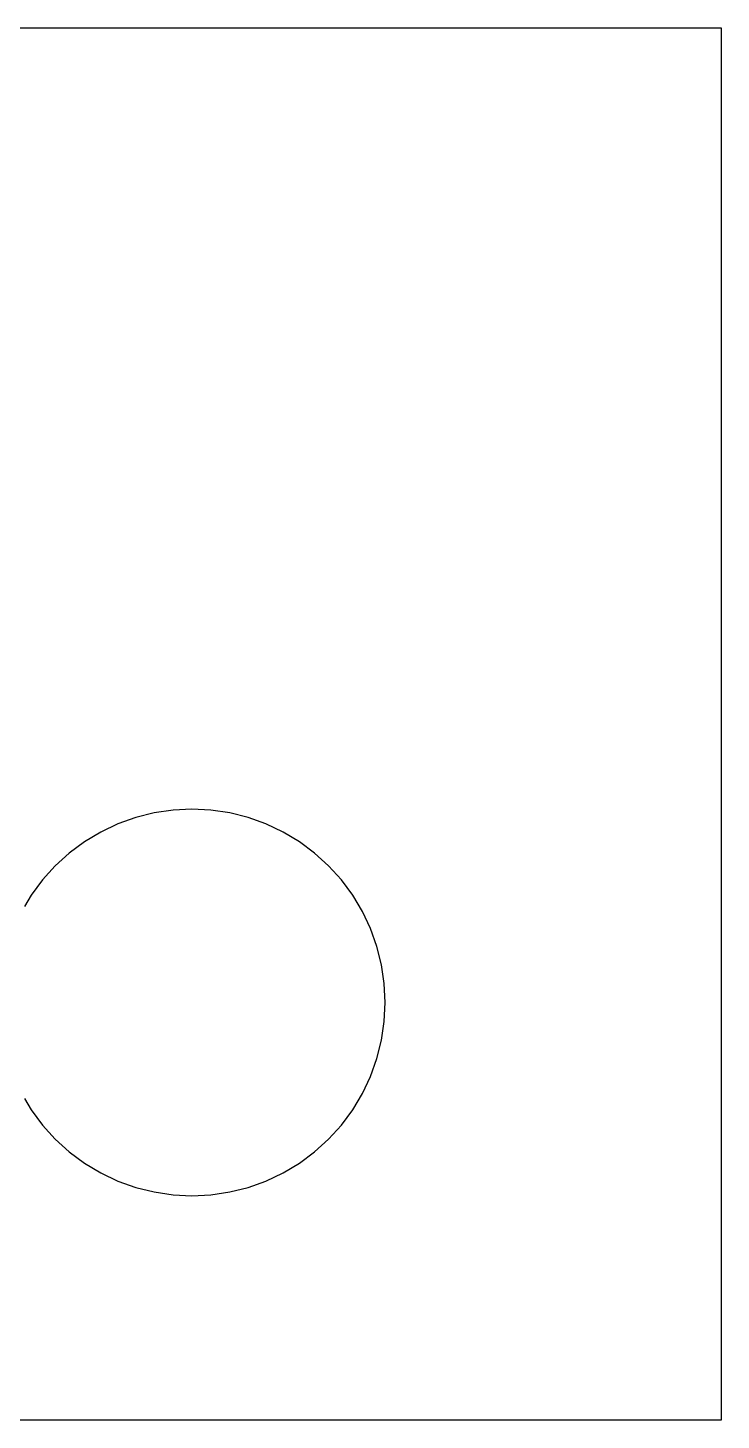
# Model space of a CAD drawing. Extents: x -10 to 91, y -24 to 82.
# Drawn here: x 40.55 to 53, y 28 to 53 of the extents above; entities that cross this region are included whole.
import ezdxf

# ---------------------------------------------------------------- set-up
doc = ezdxf.new("R2010")
doc.units = 0

msp = doc.modelspace()

# ---------------------------------------------------------------- linework, layer by layer
for p, q in [((37.9296, 53), (53, 53)), ((53, 53), (53, 28)), ((42.4927, 38.8206), (42.1721, 38.7059)), ((42.823, 38.9033), (42.4927, 38.8206)), ((43.1599, 38.9533), (42.823, 38.9033)), ((43.5, 38.97), (43.1599, 38.9533)), ((43.8401, 38.9533), (43.5, 38.97)), ((44.177, 38.9033), (43.8401, 38.9533)), ((44.5073, 38.8206), (44.177, 38.9033)), ((44.8279, 38.7059), (44.5073, 38.8206)), ((41.8642, 38.5603), (41.5722, 38.3852)), ((42.1721, 38.7059), (41.8642, 38.5603)), ((45.1357, 38.5603), (44.8279, 38.7059)), ((45.4278, 38.3852), (45.1357, 38.5603)), ((41.5722, 38.3852), (41.2986, 38.1823)), ((45.7013, 38.1823), (45.4278, 38.3852)), ((41.2986, 38.1823), (41.0463, 37.9537)), ((45.9537, 37.9537), (45.7013, 38.1823)), ((41.0463, 37.9537), (40.8176, 37.7013)), ((46.1823, 37.7013), (45.9537, 37.9537)), ((40.8176, 37.7013), (40.6148, 37.4278)), ((46.3852, 37.4278), (46.1823, 37.7013)), ((40.6148, 37.4278), (40.4932, 37.225)), ((46.5603, 37.1357), (46.3852, 37.4278)), ((46.7059, 36.8279), (46.5603, 37.1357)), ((46.8206, 36.5073), (46.7059, 36.8279)), ((46.9033, 36.177), (46.8206, 36.5073)), ((46.9533, 35.8401), (46.9033, 36.177)), ((46.97, 35.5), (46.9533, 35.8401)), ((46.9533, 35.1599), (46.97, 35.5)), ((46.9033, 34.823), (46.9533, 35.1599)), ((46.8206, 34.4927), (46.9033, 34.823)), ((46.7059, 34.1721), (46.8206, 34.4927)), ((46.5603, 33.8643), (46.7059, 34.1721)), ((40.4932, 33.775), (40.6148, 33.5722)), ((46.3852, 33.5722), (46.5603, 33.8643)), ((40.6148, 33.5722), (40.8176, 33.2987)), ((46.1823, 33.2987), (46.3852, 33.5722)), ((40.8176, 33.2987), (41.0463, 33.0463)), ((45.9537, 33.0463), (46.1823, 33.2987)), ((41.0463, 33.0463), (41.2986, 32.8177)), ((45.7013, 32.8177), (45.9537, 33.0463)), ((41.2986, 32.8177), (41.5722, 32.6148)), ((45.4278, 32.6148), (45.7013, 32.8177)), ((41.5722, 32.6148), (41.8642, 32.4397)), ((45.1357, 32.4397), (45.4278, 32.6148)), ((41.8642, 32.4397), (42.1721, 32.2941)), ((42.1721, 32.2941), (42.4927, 32.1794)), ((44.5073, 32.1794), (44.8279, 32.2941)), ((44.8279, 32.2941), (45.1357, 32.4397)), ((42.4927, 32.1794), (42.823, 32.0967)), ((42.823, 32.0967), (43.1599, 32.0467)), ((43.1599, 32.0467), (43.5, 32.03)), ((43.5, 32.03), (43.8401, 32.0467)), ((43.8401, 32.0467), (44.177, 32.0967)), ((44.177, 32.0967), (44.5073, 32.1794)), ((53, 28), (37.6245, 28))]:
    msp.add_line(p, q)

doc.saveas('drawing.dxf')
